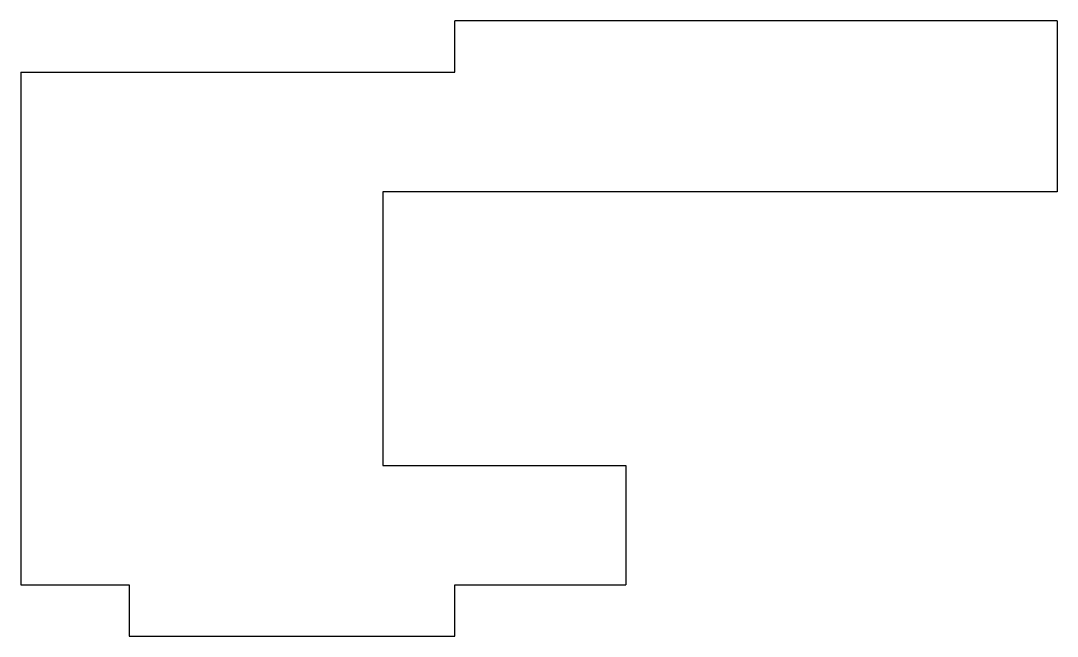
# Model space of a CAD drawing. Header units: millimetres. Extents: x 1 to 221, y 0 to 696.
# Drawn here: x 119.23 to 149.55, y 677.82 to 695.82 of the extents above; entities outside this region: 2.
import ezdxf

# ---------------------------------------------------------------- set-up
doc = ezdxf.new("R2010")
doc.units = ezdxf.units.MM
doc.styles.add('SLDTEXTSTYLE0', font='TXT', dxfattribs={"width": 0.7})

msp = doc.modelspace()

# ---------------------------------------------------------------- linework, layer by layer
at = {"color": 7, "linetype": 'Continuous', "lineweight": 25}
for p, q in [((131.933, 694.318), (131.933, 695.818)), ((149.554, 695.818), (131.933, 695.818)), ((149.554, 695.818), (149.554, 690.818)), ((119.233, 694.318), (119.233, 679.318)), ((119.233, 694.318), (131.933, 694.318)), ((129.827, 690.818), (129.827, 682.811)), ((149.554, 690.818), (129.827, 690.818)), ((129.827, 682.811), (136.933, 682.811)), ((136.933, 682.811), (136.933, 679.318)), ((119.233, 679.318), (122.408, 679.318)), ((122.408, 679.318), (122.408, 677.818)), ((131.933, 677.818), (131.933, 679.318)), ((131.933, 679.318), (136.933, 679.318)), ((122.408, 677.818), (131.933, 677.818))]:
    msp.add_line(p, q, dxfattribs=at)

# ---------------------------------------------------------------- texts
at = {"color": 7, "linetype": 'Continuous', "char_height": 14.5493, "attachment_point": 1, "style": 'SLDTEXTSTYLE0'}
for s, insert in [('SOLIDWORKS Educational Product.', (0, 40.579)), ('For Instructional Use Only.', (0, 18.755))]:
    msp.add_mtext(s, dxfattribs=dict(at, insert=insert))

doc.saveas('drawing.dxf')
